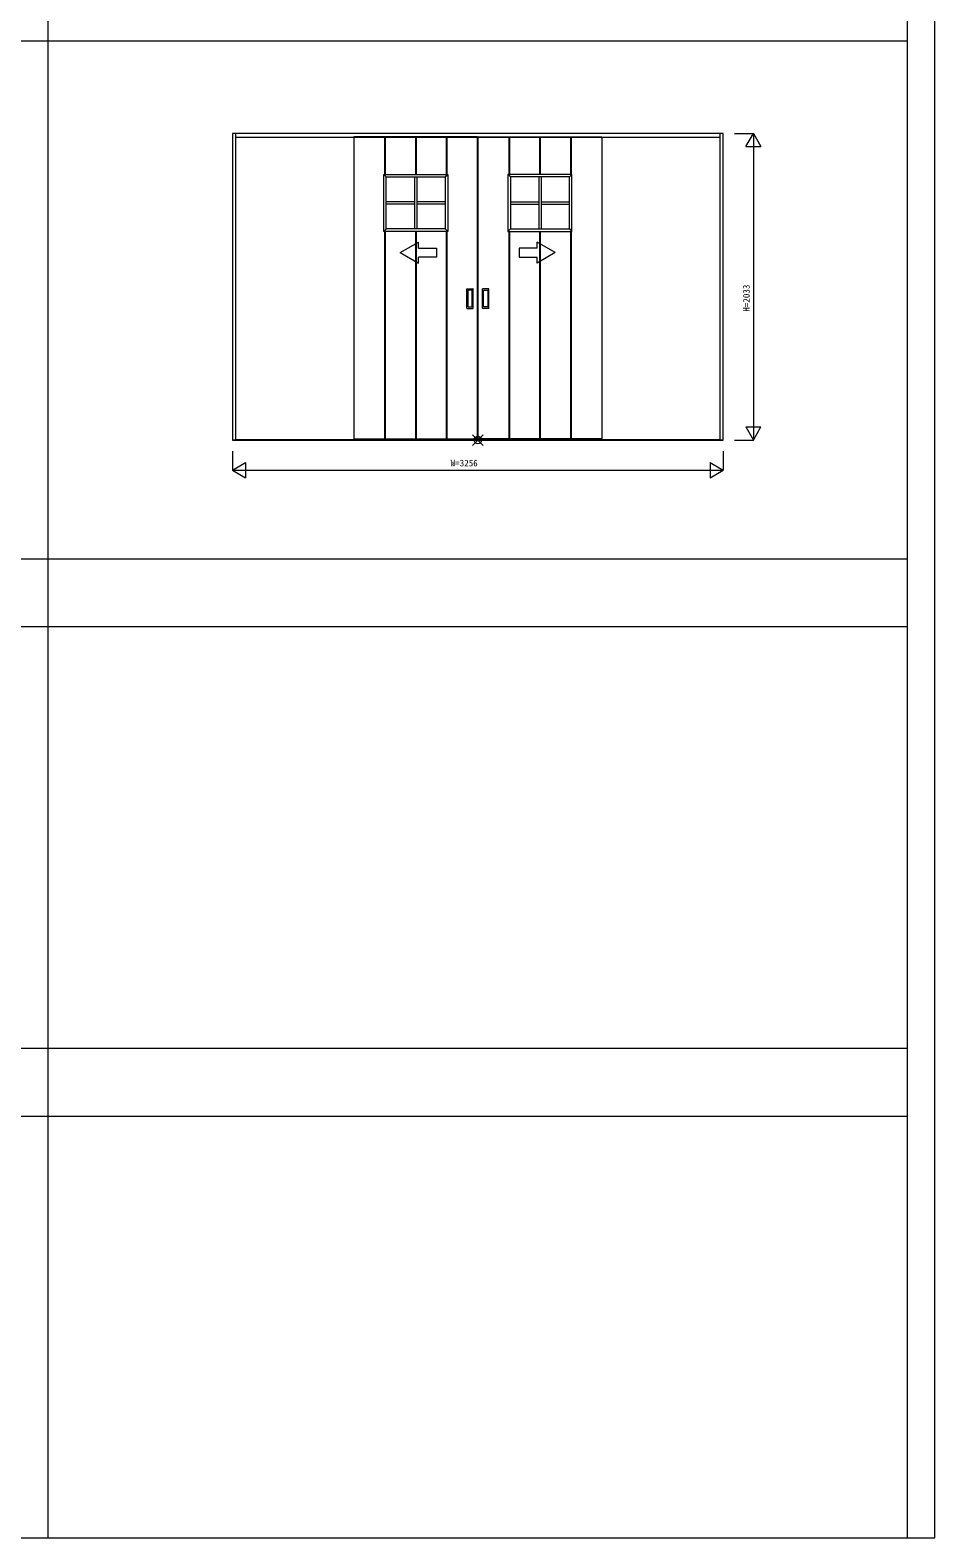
# Model space of a CAD drawing. Units: millimetres, scale not verified. Extents: x -14341 to 14341, y -10000 to 10000.
# Drawn here: x 8340 to 14341, y -10000 to 1 of the extents above; entities that cross this region are included whole.
import ezdxf
from ezdxf.enums import TextEntityAlignment as Align

# ---------------------------------------------------------------- set-up
doc = ezdxf.new("R2010")
doc.units = ezdxf.units.MM
doc.header["$LTSCALE"] = 50
for name, color, linetype, lineweight in [('0-1_YKK_F1', 7, 'Continuous', 18), ('0-2_YKK_IN', 1, 'Continuous', 18), ('0-3_YKK_A1', 4, 'Continuous', 18), ('0-4_YKK_N1', 2, 'Continuous', 18)]:
    doc.layers.add(name, color=color, linetype=linetype, lineweight=lineweight)
doc.styles.add('ＭＳ ゴシック', font='')
doc.styles.get('ＭＳ ゴシック').set_extended_font_data('MS Gothic')

msp = doc.modelspace()

# ---------------------------------------------------------------- linework, layer by layer
at = {"layer": '0-1_YKK_F1'}
for p, q in [((14159.49, -10000), (14159.49, 10000)), ((14340.51, -10000), (14340.51, 10000)), ((8459.49, -10000), (8459.49, 9500)), ((-14340.51, -70), (14159.49, -70)), ((-14340.51, -3505), (14159.49, -3505)), ((-14340.51, -3955), (14159.49, -3955)), ((-14340.51, -6752.5), (14159.49, -6752.5)), ((-14340.51, -7202.5), (14159.49, -7202.5)), ((-14340.51, -10000), (14340.51, -10000))]:
    msp.add_line(p, q, dxfattribs=at)
at = {"layer": '0-2_YKK_IN'}
for p, q in [((11274.14, -2752.86), (11344.85, -2682.14)), ((11274.14, -2682.14), (11344.85, -2752.86))]:
    msp.add_line(p, q, dxfattribs=at)
msp.add_circle((11309.49, -2717.5), 25, dxfattribs=at)
at = {"layer": '0-3_YKK_A1'}
for p, q in [((9701.49, -684.5), (9701.49, -2717.5)), ((12917.49, -2717.5), (12917.49, -684.5)), ((9701.49, -708.5), (12917.49, -708.5)), ((10690.49, -705.5), (10690.49, -955.5)), ((10694.49, -705.5), (10694.49, -955.5)), ((10895.49, -705.5), (10895.49, -955.5)), ((10899.49, -705.5), (10899.49, -955.5)), ((11100.49, -705.5), (11100.49, -955.5)), ((11104.49, -705.5), (11104.49, -955.5)), ((11307.49, -2709.5), (11307.49, -705.5)), ((11311.49, -2709.5), (11311.49, -705.5)), ((11514.49, -705.5), (11514.49, -955.5)), ((11518.49, -705.5), (11518.49, -955.5)), ((11719.49, -705.5), (11719.49, -955.5)), ((11723.49, -705.5), (11723.49, -955.5)), ((11924.49, -705.5), (11924.49, -955.5)), ((11928.49, -705.5), (11928.49, -955.5)), ((10701.49, -971.5), (10685.49, -955.5)), ((10889.99, -971.5), (10889.99, -1317.5)), ((10904.99, -971.5), (10904.99, -1317.5)), ((11093.49, -971.5), (11109.49, -955.5)), ((11525.49, -971.5), (11509.49, -955.5)), ((11713.99, -971.5), (11713.99, -1317.5)), ((11728.99, -971.5), (11728.99, -1317.5)), ((11917.49, -971.5), (11933.49, -955.5)), ((10889.99, -1137), (10701.49, -1137)), ((10889.99, -1152), (10701.49, -1152)), ((11093.49, -1137), (10904.99, -1137)), ((11093.49, -1152), (10904.99, -1152)), ((11525.49, -1137), (11713.99, -1137)), ((11525.49, -1152), (11713.99, -1152)), ((11728.99, -1137), (11917.49, -1137)), ((11728.99, -1152), (11917.49, -1152)), ((10701.49, -1317.5), (10685.49, -1333.5)), ((10690.49, -1333.5), (10690.49, -2709.5)), ((10694.49, -1333.5), (10694.49, -2709.5)), ((10895.49, -1333.5), (10895.49, -2709.5)), ((10899.49, -1333.5), (10899.49, -2709.5)), ((11093.49, -1317.5), (11109.49, -1333.5)), ((11100.49, -1333.5), (11100.49, -2709.5)), ((11104.49, -1333.5), (11104.49, -2709.5)), ((11525.49, -1317.5), (11509.49, -1333.5)), ((11514.49, -1333.5), (11514.49, -2709.5)), ((11518.49, -1333.5), (11518.49, -2709.5)), ((11719.49, -1333.5), (11719.49, -2709.5)), ((11723.49, -1333.5), (11723.49, -2709.5)), ((11917.49, -1317.5), (11933.49, -1333.5)), ((11924.49, -1333.5), (11924.49, -2709.5)), ((11928.49, -1333.5), (11928.49, -2709.5)), ((10795.49, -1474.09), (10915.49, -1404.81)), ((10795.49, -1474.09), (10915.49, -1543.37)), ((10915.49, -1444.09), (10915.49, -1404.81)), ((11823.5, -1474.09), (11703.5, -1404.81)), ((11703.5, -1444.09), (11703.5, -1404.81)), ((11823.5, -1474.09), (11703.5, -1543.37)), ((10915.49, -1543.37), (10915.49, -1504.09)), ((11703.5, -1543.37), (11703.5, -1504.09)), ((11236.49, -1843.5), (11236.49, -1715.5)), ((11237.49, -1714.5), (11277.49, -1714.5)), ((11242.49, -1725.5), (11242.49, -1833.5)), ((11271.49, -1724.5), (11243.49, -1724.5)), ((11272.49, -1833.5), (11272.49, -1725.5)), ((11278.49, -1843.5), (11278.49, -1715.5)), ((11340.49, -1843.5), (11340.49, -1715.5)), ((11381.49, -1714.5), (11341.49, -1714.5)), ((11346.49, -1833.5), (11346.49, -1725.5)), ((11347.49, -1724.5), (11375.49, -1724.5)), ((11376.49, -1725.5), (11376.49, -1833.5)), ((11382.49, -1843.5), (11382.49, -1715.5)), ((11237.49, -1844.5), (11277.49, -1844.5)), ((11243.49, -1834.5), (11271.49, -1834.5)), ((11381.49, -1844.5), (11341.49, -1844.5)), ((11375.49, -1834.5), (11347.49, -1834.5)), ((9701.49, -2717.5), (9681.49, -2717.5)), ((9681.49, -2717.5), (9701.49, -2717.5)), ((9701.49, -2713.5), (12917.49, -2713.5)), ((9701.49, -2717.5), (12917.49, -2717.5)), ((10487.49, -2709.5), (11307.49, -2709.5)), ((12131.49, -2709.5), (11311.49, -2709.5)), ((12937.49, -2717.5), (12917.49, -2717.5))]:
    msp.add_line(p, q, dxfattribs=at)
for points in [[(12917.49, -2717.5), (12937.49, -2717.5), (12937.49, -684.5), (9681.49, -684.5), (9681.49, -2717.5)], [(11307.49, -705.5), (10487.49, -705.5), (10487.49, -2709.5)], [(11311.49, -705.5), (12131.49, -705.5), (12131.49, -2709.5)], [(10915.49, -1444.09), (11035.49, -1444.09), (11035.49, -1504.09), (10915.49, -1504.09)], [(11703.5, -1444.09), (11583.5, -1444.09), (11583.5, -1504.09), (11703.5, -1504.09)]]:
    msp.add_lwpolyline(points, dxfattribs=at)
for points in [[(11109.49, -955.5), (11109.49, -1333.5), (10685.49, -1333.5), (10685.49, -955.5)], [(11093.49, -971.5), (11093.49, -1317.5), (10701.49, -1317.5), (10701.49, -971.5)], [(11509.49, -955.5), (11509.49, -1333.5), (11933.49, -1333.5), (11933.49, -955.5)], [(11525.49, -971.5), (11525.49, -1317.5), (11917.49, -1317.5), (11917.49, -971.5)]]:
    msp.add_lwpolyline(points, close=True, dxfattribs=at)
for centre, start, end in [((11237.49, -1715.5), 90, 180), ((11243.49, -1725.5), 90, 180), ((11271.49, -1725.5), 360, 90), ((11277.49, -1715.5), 0, 90), ((11341.49, -1715.5), 90, 180), ((11347.49, -1725.5), 90, 180), ((11375.49, -1725.5), 0, 90), ((11381.49, -1715.5), 0, 90), ((11237.49, -1843.5), 180, 270), ((11243.49, -1833.5), 180, 270), ((11271.49, -1833.5), 270, 360), ((11277.49, -1843.5), 270, 0), ((11341.49, -1843.5), 180, 270), ((11347.49, -1833.5), 180, 270), ((11375.49, -1833.5), 270, 0), ((11381.49, -1843.5), 270, 0)]:
    msp.add_arc(centre, 1, start, end, dxfattribs=at)
at = {"layer": '0-4_YKK_N1'}
for p, q in [((13012.49, -684.5), (13137.49, -684.5)), ((13137.49, -684.5), (13137.49, -2717.5)), ((13087.49, -771.1), (13187.49, -771.1)), ((13087.49, -2630.9), (13187.49, -2630.9)), ((12937.49, -2792.5), (12937.49, -2917.5)), ((13012.49, -2717.5), (13137.49, -2717.5)), ((9681.49, -2917.5), (9768.09, -2867.5)), ((9768.09, -2867.5), (9768.09, -2967.5)), ((12850.89, -2867.5), (12937.49, -2917.5)), ((9681.49, -2917.5), (9768.09, -2967.5))]:
    msp.add_line(p, q, dxfattribs=at)
for points in [[(13087.49, -771.1), (13137.49, -684.5), (13187.49, -771.1)], [(13087.49, -2630.9), (13137.49, -2717.5), (13187.49, -2630.9)], [(9681.49, -2792.5), (9681.49, -2917.5), (12937.49, -2917.5)], [(12850.89, -2867.5), (12850.89, -2967.5), (12937.49, -2917.5)]]:
    msp.add_lwpolyline(points, dxfattribs=at)

# ---------------------------------------------------------------- texts
at = {"layer": '0-4_YKK_N1', "color": 7, "style": 'ＭＳ ゴシック'}
msp.add_text('H=2033', height=43.99, rotation=90, dxfattribs=at).set_placement((13125.49, -1866), align=Align.BOTTOM_LEFT)
msp.add_text('W=3256', height=43.99, dxfattribs=at).set_placement((11129.49, -2905.5), align=Align.BOTTOM_LEFT)

doc.saveas('drawing.dxf')
